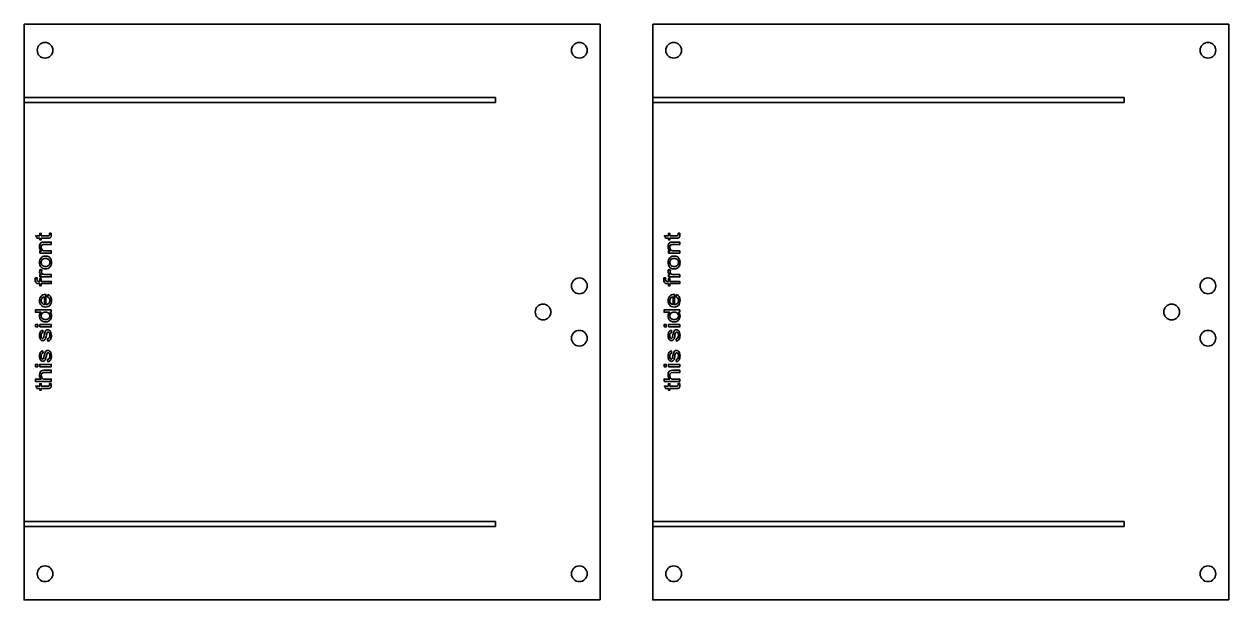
# Model space of a CAD drawing. Header units: millimetres. Extents: x -4 to 226, y -5 to 465.
# Drawn here: x -4 to 226, y 355.1 to 465.1 of the extents above; entities that cross this region are included whole.
import ezdxf

# ---------------------------------------------------------------- set-up
doc = ezdxf.new("R2010")
doc.units = ezdxf.units.MM
doc.layers.add('1', color=7, linetype='Continuous', true_color=0xffffff)
doc.layers.add('151', color=7, linetype='Continuous', true_color=0xffffff)

msp = doc.modelspace()

# ---------------------------------------------------------------- linework, layer by layer
at = {"layer": '1', "color": 163, "linetype": 'Continuous', "lineweight": 35}
for p, q in [((-4.02, 465.06), (-4.02, 355.06)), ((105.98, 465.06), (-4.02, 465.06)), ((105.98, 355.06), (105.98, 465.06)), ((115.98, 465.06), (115.98, 355.06)), ((225.98, 465.06), (115.98, 465.06)), ((225.98, 355.06), (225.98, 465.06)), ((-4.02, 450.06), (-4.02, 451.06)), ((-4.02, 451.06), (85.98, 451.06)), ((85.98, 451.06), (85.98, 450.06)), ((115.98, 450.06), (115.98, 451.06)), ((115.98, 451.06), (205.98, 451.06)), ((205.98, 451.06), (205.98, 450.06)), ((85.98, 450.06), (-4.02, 450.06)), ((205.98, 450.06), (115.98, 450.06)), ((-4.02, 369.06), (-4.02, 370.06)), ((-4.02, 370.06), (85.98, 370.06)), ((85.98, 369.06), (-4.02, 369.06)), ((85.98, 370.06), (85.98, 369.06)), ((115.98, 369.06), (115.98, 370.06)), ((115.98, 370.06), (205.98, 370.06)), ((205.98, 369.06), (115.98, 369.06)), ((205.98, 370.06), (205.98, 369.06)), ((-4.02, 355.06), (105.98, 355.06)), ((115.98, 355.06), (225.98, 355.06))]:
    msp.add_line(p, q, dxfattribs=at)
for centre in [(-0.02, 460.06), (101.98, 460.06), (119.98, 460.06), (221.98, 460.06), (101.98, 415.06), (221.98, 415.06), (95.05, 410.06), (215.05, 410.06), (101.98, 405.06), (221.98, 405.06), (-0.02, 360.06), (101.98, 360.06), (119.98, 360.06), (221.98, 360.06)]:
    msp.add_circle(centre, 1.5, dxfattribs=at)
for points, knots in [([(1.15, 425.14), (1.04, 425.12), (0.93, 425.1), (0.82, 425.07), (0.83, 424.99), (0.84, 424.93), (0.84, 424.81), (0.83, 424.76), (0.81, 424.73), (0.79, 424.69), (0.77, 424.67), (0.74, 424.65), (0.71, 424.64), (0.64, 424.63), (0.11, 424.63), (-0.31, 424.63), (-0.73, 424.63), (-0.73, 424.78), (-0.73, 424.93), (-0.73, 425.07), (-0.83, 425.07), (-0.92, 425.07), (-1.02, 425.07), (-1.02, 424.93), (-1.02, 424.78), (-1.02, 424.63), (-1.27, 424.63), (-1.53, 424.63), (-1.78, 424.63), (-1.7, 424.48), (-1.63, 424.33), (-1.56, 424.18), (-1.38, 424.18), (-1.2, 424.18), (-1.02, 424.18), (-1.02, 424.08), (-1.02, 423.97), (-1.02, 423.86), (-0.92, 423.86), (-0.83, 423.86), (-0.73, 423.86), (-0.73, 423.97), (-0.73, 424.08), (-0.73, 424.18), (-0.32, 424.18), (0.1, 424.18), (0.74, 424.18), (0.88, 424.2), (1.02, 424.27), (1.08, 424.34), (1.16, 424.52), (1.18, 424.64), (1.18, 424.9), (1.17, 425.01), (1.15, 425.14)], [0, 0, 0, 0, 0.03632, 0.03632, 0.03632, 0.057771, 0.057771, 0.086505, 0.086505, 0.086505, 0.100021, 0.100021, 0.100021, 0.12599, 0.12599, 0.230626, 0.230626, 0.230626, 0.276172, 0.276172, 0.276172, 0.305342, 0.305342, 0.305342, 0.350887, 0.350887, 0.350887, 0.428165, 0.428165, 0.428165, 0.47854, 0.47854, 0.47854, 0.533325, 0.533325, 0.533325, 0.566553, 0.566553, 0.566553, 0.595722, 0.595722, 0.595722, 0.628949, 0.628949, 0.628949, 0.756171, 0.756171, 0.823648, 0.823648, 0.891018, 0.891018, 0.958502, 0.958502, 1, 1, 1, 1]), ([(-1.02, 421.29), (-0.29, 421.29), (0.43, 421.29), (1.15, 421.29), (1.15, 421.43), (1.15, 421.58), (1.15, 421.73), (0.76, 421.73), (0.36, 421.73), (-0.31, 421.73), (-0.5, 421.8), (-0.7, 422.07), (-0.75, 422.24), (-0.75, 422.55), (-0.73, 422.65), (-0.64, 422.83), (-0.58, 422.89), (-0.43, 422.96), (-0.32, 422.97), (0.27, 422.97), (0.71, 422.97), (1.15, 422.97), (1.15, 423.12), (1.15, 423.27), (1.15, 423.42), (0.71, 423.42), (0.26, 423.42), (-0.35, 423.42), (-0.47, 423.41), (-0.54, 423.4), (-0.65, 423.37), (-0.74, 423.32), (-0.89, 423.19), (-0.95, 423.09), (-1.04, 422.83), (-1.07, 422.68), (-1.07, 422.16), (-0.95, 421.88), (-0.71, 421.69), (-0.81, 421.69), (-0.92, 421.69), (-1.02, 421.69), (-1.02, 421.55), (-1.02, 421.42), (-1.02, 421.29)], [0, 0, 0, 0, 0.153472, 0.153472, 0.153472, 0.184913, 0.184913, 0.184913, 0.268721, 0.268721, 0.327736, 0.327736, 0.386804, 0.386804, 0.423775, 0.423775, 0.460967, 0.460967, 0.498228, 0.498228, 0.607659, 0.607659, 0.607659, 0.645233, 0.645233, 0.645233, 0.758018, 0.758018, 0.801151, 0.801151, 0.801151, 0.827581, 0.827581, 0.854011, 0.854011, 0.880441, 0.880441, 0.941363, 0.941363, 0.941363, 0.966887, 0.966887, 0.966887, 1, 1, 1, 1]), ([(121.15, 425.14), (121.04, 425.12), (120.93, 425.1), (120.82, 425.07), (120.83, 424.99), (120.84, 424.93), (120.84, 424.81), (120.83, 424.76), (120.81, 424.73), (120.79, 424.69), (120.77, 424.67), (120.74, 424.65), (120.71, 424.64), (120.64, 424.63), (120.11, 424.63), (119.69, 424.63), (119.27, 424.63), (119.27, 424.78), (119.27, 424.93), (119.27, 425.07), (119.17, 425.07), (119.08, 425.07), (118.98, 425.07), (118.98, 424.93), (118.98, 424.78), (118.98, 424.63), (118.73, 424.63), (118.47, 424.63), (118.22, 424.63), (118.3, 424.48), (118.37, 424.33), (118.44, 424.18), (118.62, 424.18), (118.8, 424.18), (118.98, 424.18), (118.98, 424.08), (118.98, 423.97), (118.98, 423.86), (119.08, 423.86), (119.17, 423.86), (119.27, 423.86), (119.27, 423.97), (119.27, 424.08), (119.27, 424.18), (119.68, 424.18), (120.1, 424.18), (120.74, 424.18), (120.88, 424.2), (121.02, 424.27), (121.08, 424.34), (121.16, 424.52), (121.18, 424.64), (121.18, 424.9), (121.17, 425.01), (121.15, 425.14)], [0, 0, 0, 0, 0.03632, 0.03632, 0.03632, 0.057771, 0.057771, 0.086505, 0.086505, 0.086505, 0.100021, 0.100021, 0.100021, 0.12599, 0.12599, 0.230626, 0.230626, 0.230626, 0.276172, 0.276172, 0.276172, 0.305342, 0.305342, 0.305342, 0.350887, 0.350887, 0.350887, 0.428165, 0.428165, 0.428165, 0.47854, 0.47854, 0.47854, 0.533325, 0.533325, 0.533325, 0.566553, 0.566553, 0.566553, 0.595722, 0.595722, 0.595722, 0.628949, 0.628949, 0.628949, 0.756171, 0.756171, 0.823648, 0.823648, 0.891018, 0.891018, 0.958502, 0.958502, 1, 1, 1, 1]), ([(118.98, 421.29), (119.71, 421.29), (120.43, 421.29), (121.15, 421.29), (121.15, 421.43), (121.15, 421.58), (121.15, 421.73), (120.76, 421.73), (120.36, 421.73), (119.69, 421.73), (119.5, 421.8), (119.3, 422.07), (119.25, 422.24), (119.25, 422.55), (119.27, 422.65), (119.36, 422.83), (119.42, 422.89), (119.57, 422.96), (119.68, 422.97), (120.27, 422.97), (120.71, 422.97), (121.15, 422.97), (121.15, 423.12), (121.15, 423.27), (121.15, 423.42), (120.71, 423.42), (120.26, 423.42), (119.65, 423.42), (119.53, 423.41), (119.46, 423.4), (119.35, 423.37), (119.26, 423.32), (119.11, 423.19), (119.05, 423.09), (118.96, 422.83), (118.93, 422.68), (118.93, 422.16), (119.05, 421.88), (119.29, 421.69), (119.19, 421.69), (119.08, 421.69), (118.98, 421.69), (118.98, 421.55), (118.98, 421.42), (118.98, 421.29)], [0, 0, 0, 0, 0.153472, 0.153472, 0.153472, 0.184913, 0.184913, 0.184913, 0.268721, 0.268721, 0.327736, 0.327736, 0.386804, 0.386804, 0.423775, 0.423775, 0.460967, 0.460967, 0.498228, 0.498228, 0.607659, 0.607659, 0.607659, 0.645233, 0.645233, 0.645233, 0.758018, 0.758018, 0.801151, 0.801151, 0.801151, 0.827581, 0.827581, 0.854011, 0.854011, 0.880441, 0.880441, 0.941363, 0.941363, 0.941363, 0.966887, 0.966887, 0.966887, 1, 1, 1, 1]), ([(-0.83, 418.71), (-0.63, 418.44), (-0.34, 418.3), (0.43, 418.3), (0.72, 418.42), (1.11, 418.87), (1.2, 419.17), (1.2, 419.76), (1.16, 419.97), (0.98, 420.36), (0.86, 420.51), (0.54, 420.71), (0.32, 420.76), (-0.31, 420.76), (-0.58, 420.65), (-0.97, 420.19), (-1.07, 419.9), (-1.07, 419.21), (-0.99, 418.93), (-0.83, 418.71)], [0, 0, 0, 0, 0.152528, 0.152528, 0.291533, 0.291533, 0.430655, 0.430655, 0.517321, 0.517321, 0.603922, 0.603922, 0.69041, 0.69041, 0.797185, 0.797185, 0.903872, 0.903872, 1, 1, 1, 1]), ([(0.69, 418.98), (0.55, 418.83), (0.35, 418.76), (-0.21, 418.76), (-0.42, 418.83), (-0.69, 419.13), (-0.76, 419.31), (-0.76, 419.75), (-0.69, 419.94), (-0.42, 420.23), (-0.21, 420.31), (0.34, 420.31), (0.55, 420.23), (0.83, 419.94), (0.9, 419.76), (0.9, 419.31), (0.83, 419.13), (0.69, 418.98)], [0, 0, 0, 0, 0.123025, 0.123025, 0.24605, 0.24605, 0.369282, 0.369282, 0.490717, 0.490717, 0.612355, 0.612355, 0.741464, 0.741464, 0.870191, 0.870191, 1, 1, 1, 1]), ([(119.17, 418.71), (119.37, 418.44), (119.66, 418.3), (120.43, 418.3), (120.72, 418.42), (121.11, 418.87), (121.2, 419.17), (121.2, 419.76), (121.16, 419.97), (120.98, 420.36), (120.86, 420.51), (120.54, 420.71), (120.32, 420.76), (119.69, 420.76), (119.42, 420.65), (119.03, 420.19), (118.93, 419.9), (118.93, 419.21), (119.01, 418.93), (119.17, 418.71)], [0, 0, 0, 0, 0.152528, 0.152528, 0.291533, 0.291533, 0.430655, 0.430655, 0.517321, 0.517321, 0.603922, 0.603922, 0.69041, 0.69041, 0.797185, 0.797185, 0.903872, 0.903872, 1, 1, 1, 1]), ([(120.69, 418.98), (120.55, 418.83), (120.35, 418.76), (119.79, 418.76), (119.58, 418.83), (119.31, 419.13), (119.24, 419.31), (119.24, 419.75), (119.31, 419.94), (119.58, 420.23), (119.79, 420.31), (120.34, 420.31), (120.55, 420.23), (120.83, 419.94), (120.9, 419.76), (120.9, 419.31), (120.83, 419.13), (120.69, 418.98)], [0, 0, 0, 0, 0.123025, 0.123025, 0.24605, 0.24605, 0.369282, 0.369282, 0.490717, 0.490717, 0.612355, 0.612355, 0.741464, 0.741464, 0.870191, 0.870191, 1, 1, 1, 1]), ([(-0.73, 415.48), (-0.1, 415.48), (0.53, 415.48), (1.15, 415.48), (1.15, 415.63), (1.15, 415.78), (1.15, 415.92), (0.53, 415.92), (-0.1, 415.92), (-0.73, 415.92), (-0.73, 416.09), (-0.73, 416.26), (-0.73, 416.44), (-0.83, 416.44), (-0.92, 416.44), (-1.02, 416.44), (-1.02, 416.26), (-1.02, 416.09), (-1.02, 415.92), (-1.09, 415.92), (-1.15, 415.92), (-1.35, 415.92), (-1.44, 415.95), (-1.54, 416.06), (-1.56, 416.16), (-1.56, 416.38), (-1.55, 416.46), (-1.54, 416.56), (-1.65, 416.58), (-1.75, 416.6), (-1.86, 416.62), (-1.88, 416.47), (-1.9, 416.33), (-1.9, 416.01), (-1.87, 415.86), (-1.75, 415.65), (-1.67, 415.57), (-1.5, 415.5), (-1.4, 415.48), (-1.17, 415.48), (-1.1, 415.48), (-1.02, 415.48), (-1.02, 415.35), (-1.02, 415.22), (-1.02, 415.09), (-0.92, 415.09), (-0.83, 415.09), (-0.73, 415.09), (-0.73, 415.22), (-0.73, 415.35), (-0.73, 415.48)], [0, 0, 0, 0, 0.174879, 0.174879, 0.174879, 0.215932, 0.215932, 0.215932, 0.390811, 0.390811, 0.390811, 0.43827, 0.43827, 0.43827, 0.464838, 0.464838, 0.464838, 0.512297, 0.512297, 0.512297, 0.530898, 0.530898, 0.567282, 0.567282, 0.603965, 0.603965, 0.626404, 0.626404, 0.626404, 0.657625, 0.657625, 0.657625, 0.697373, 0.697373, 0.758829, 0.758829, 0.820285, 0.820285, 0.865905, 0.865905, 0.890036, 0.890036, 0.890036, 0.930334, 0.930334, 0.930334, 0.959703, 0.959703, 0.959703, 1, 1, 1, 1]), ([(-1.02, 416.78), (-0.29, 416.78), (0.43, 416.78), (1.15, 416.78), (1.15, 416.92), (1.15, 417.07), (1.15, 417.22), (0.77, 417.22), (0.4, 417.22), (-0.14, 417.22), (-0.28, 417.25), (-0.41, 417.3), (-0.5, 417.33), (-0.57, 417.38), (-0.66, 417.54), (-0.69, 417.63), (-0.69, 417.83), (-0.66, 417.94), (-0.61, 418.05), (-0.72, 418.1), (-0.84, 418.15), (-0.95, 418.2), (-1.03, 418.05), (-1.07, 417.9), (-1.07, 417.64), (-1.04, 417.55), (-0.95, 417.37), (-0.84, 417.28), (-0.69, 417.18), (-0.8, 417.18), (-0.91, 417.18), (-1.02, 417.18), (-1.02, 417.04), (-1.02, 416.91), (-1.02, 416.78)], [0, 0, 0, 0, 0.298281, 0.298281, 0.298281, 0.359388, 0.359388, 0.359388, 0.515532, 0.515532, 0.579675, 0.579675, 0.579675, 0.61644, 0.61644, 0.653123, 0.653123, 0.694173, 0.694173, 0.694173, 0.74543, 0.74543, 0.74543, 0.810716, 0.810716, 0.855852, 0.855852, 0.900989, 0.900989, 0.900989, 0.945675, 0.945675, 0.945675, 1, 1, 1, 1]), ([(119.27, 415.48), (119.9, 415.48), (120.53, 415.48), (121.15, 415.48), (121.15, 415.63), (121.15, 415.78), (121.15, 415.92), (120.53, 415.92), (119.9, 415.92), (119.27, 415.92), (119.27, 416.09), (119.27, 416.26), (119.27, 416.44), (119.17, 416.44), (119.08, 416.44), (118.98, 416.44), (118.98, 416.26), (118.98, 416.09), (118.98, 415.92), (118.91, 415.92), (118.85, 415.92), (118.65, 415.92), (118.56, 415.95), (118.46, 416.06), (118.44, 416.16), (118.44, 416.38), (118.45, 416.46), (118.46, 416.56), (118.35, 416.58), (118.25, 416.6), (118.14, 416.62), (118.12, 416.47), (118.1, 416.33), (118.1, 416.01), (118.13, 415.86), (118.25, 415.65), (118.33, 415.57), (118.5, 415.5), (118.6, 415.48), (118.83, 415.48), (118.9, 415.48), (118.98, 415.48), (118.98, 415.35), (118.98, 415.22), (118.98, 415.09), (119.08, 415.09), (119.17, 415.09), (119.27, 415.09), (119.27, 415.22), (119.27, 415.35), (119.27, 415.48)], [0, 0, 0, 0, 0.174879, 0.174879, 0.174879, 0.215932, 0.215932, 0.215932, 0.390811, 0.390811, 0.390811, 0.43827, 0.43827, 0.43827, 0.464838, 0.464838, 0.464838, 0.512297, 0.512297, 0.512297, 0.530898, 0.530898, 0.567282, 0.567282, 0.603965, 0.603965, 0.626404, 0.626404, 0.626404, 0.657625, 0.657625, 0.657625, 0.697373, 0.697373, 0.758829, 0.758829, 0.820285, 0.820285, 0.865905, 0.865905, 0.890036, 0.890036, 0.890036, 0.930334, 0.930334, 0.930334, 0.959703, 0.959703, 0.959703, 1, 1, 1, 1]), ([(118.98, 416.78), (119.71, 416.78), (120.43, 416.78), (121.15, 416.78), (121.15, 416.92), (121.15, 417.07), (121.15, 417.22), (120.77, 417.22), (120.4, 417.22), (119.86, 417.22), (119.72, 417.25), (119.59, 417.3), (119.5, 417.33), (119.43, 417.38), (119.34, 417.54), (119.31, 417.63), (119.31, 417.83), (119.34, 417.94), (119.39, 418.05), (119.28, 418.1), (119.16, 418.15), (119.05, 418.2), (118.97, 418.05), (118.93, 417.9), (118.93, 417.64), (118.96, 417.55), (119.05, 417.37), (119.16, 417.28), (119.31, 417.18), (119.2, 417.18), (119.09, 417.18), (118.98, 417.18), (118.98, 417.04), (118.98, 416.91), (118.98, 416.78)], [0, 0, 0, 0, 0.298281, 0.298281, 0.298281, 0.359388, 0.359388, 0.359388, 0.515532, 0.515532, 0.579675, 0.579675, 0.579675, 0.61644, 0.61644, 0.653123, 0.653123, 0.694173, 0.694173, 0.694173, 0.74543, 0.74543, 0.74543, 0.810716, 0.810716, 0.855852, 0.855852, 0.900989, 0.900989, 0.900989, 0.945675, 0.945675, 0.945675, 1, 1, 1, 1]), ([(0.5, 413.41), (0.49, 413.25), (0.47, 413.1), (0.45, 412.95), (0.61, 412.88), (0.72, 412.79), (0.86, 412.56), (0.9, 412.42), (0.9, 412.04), (0.84, 411.85), (0.58, 411.56), (0.4, 411.48), (0.16, 411.46), (0.16, 412.11), (0.16, 412.77), (0.16, 413.42), (0.12, 413.42), (0.09, 413.42), (-0.3, 413.42), (-0.57, 413.31), (-0.97, 412.87), (-1.07, 412.58), (-1.07, 411.86), (-0.97, 411.57), (-0.56, 411.11), (-0.28, 411), (0.44, 411), (0.71, 411.11), (1.11, 411.56), (1.2, 411.87), (1.2, 412.56), (1.14, 412.81), (0.9, 413.2), (0.72, 413.33), (0.5, 413.41)], [0, 0, 0, 0, 0.027512, 0.027512, 0.027512, 0.053882, 0.053882, 0.080215, 0.080215, 0.115599, 0.115599, 0.150965, 0.150965, 0.150965, 0.266706, 0.266706, 0.266706, 0.272512, 0.272512, 0.367755, 0.367755, 0.462916, 0.462916, 0.56109, 0.56109, 0.659346, 0.659346, 0.754303, 0.754303, 0.84926, 0.84926, 0.92463, 0.92463, 1, 1, 1, 1]), ([(-0.14, 412.95), (-0.14, 412.46), (-0.14, 411.97), (-0.14, 411.49), (-0.33, 411.5), (-0.48, 411.58), (-0.71, 411.86), (-0.77, 412.03), (-0.77, 412.46), (-0.69, 412.64), (-0.55, 412.78), (-0.46, 412.88), (-0.32, 412.93), (-0.14, 412.95)], [0, 0, 0, 0, 0.413869, 0.413869, 0.413869, 0.561994, 0.561994, 0.710416, 0.710416, 0.87432, 0.87432, 0.87432, 1, 1, 1, 1]), ([(120.5, 413.41), (120.49, 413.25), (120.47, 413.1), (120.45, 412.95), (120.61, 412.88), (120.72, 412.79), (120.86, 412.56), (120.9, 412.42), (120.9, 412.04), (120.84, 411.85), (120.58, 411.56), (120.4, 411.48), (120.16, 411.46), (120.16, 412.11), (120.16, 412.77), (120.16, 413.42), (120.12, 413.42), (120.09, 413.42), (119.7, 413.42), (119.43, 413.31), (119.03, 412.87), (118.93, 412.58), (118.93, 411.86), (119.03, 411.57), (119.44, 411.11), (119.72, 411), (120.44, 411), (120.71, 411.11), (121.11, 411.56), (121.2, 411.87), (121.2, 412.56), (121.14, 412.81), (120.9, 413.2), (120.72, 413.33), (120.5, 413.41)], [0, 0, 0, 0, 0.027512, 0.027512, 0.027512, 0.053882, 0.053882, 0.080215, 0.080215, 0.115599, 0.115599, 0.150965, 0.150965, 0.150965, 0.266706, 0.266706, 0.266706, 0.272512, 0.272512, 0.367755, 0.367755, 0.462916, 0.462916, 0.56109, 0.56109, 0.659346, 0.659346, 0.754303, 0.754303, 0.84926, 0.84926, 0.92463, 0.92463, 1, 1, 1, 1]), ([(119.86, 412.95), (119.86, 412.46), (119.86, 411.97), (119.86, 411.49), (119.67, 411.5), (119.52, 411.58), (119.29, 411.86), (119.23, 412.03), (119.23, 412.46), (119.31, 412.64), (119.45, 412.78), (119.54, 412.88), (119.68, 412.93), (119.86, 412.95)], [0, 0, 0, 0, 0.413869, 0.413869, 0.413869, 0.561994, 0.561994, 0.710416, 0.710416, 0.87432, 0.87432, 0.87432, 1, 1, 1, 1]), ([(0.88, 410.04), (0.97, 410.04), (1.06, 410.04), (1.15, 410.04), (1.15, 410.17), (1.15, 410.31), (1.15, 410.45), (0.15, 410.45), (-0.85, 410.45), (-1.85, 410.45), (-1.85, 410.3), (-1.85, 410.15), (-1.85, 410.01), (-1.49, 410.01), (-1.13, 410.01), (-0.77, 410.01), (-0.86, 409.93), (-0.93, 409.83), (-1.04, 409.58), (-1.07, 409.44), (-1.07, 409.07), (-1.02, 408.87), (-0.83, 408.52), (-0.7, 408.39), (-0.34, 408.21), (-0.15, 408.17), (0.29, 408.17), (0.49, 408.22), (0.83, 408.41), (0.96, 408.55), (1.16, 408.9), (1.2, 409.09), (1.2, 409.62), (1.1, 409.87), (0.88, 410.04)], [0, 0, 0, 0, 0.0278, 0.0278, 0.0278, 0.069672, 0.069672, 0.069672, 0.373681, 0.373681, 0.373681, 0.418561, 0.418561, 0.418561, 0.52766, 0.52766, 0.52766, 0.565577, 0.565577, 0.603494, 0.603494, 0.65531, 0.65531, 0.707127, 0.707127, 0.758798, 0.758798, 0.811842, 0.811842, 0.864886, 0.864886, 0.918038, 0.918038, 1, 1, 1, 1]), ([(0.69, 408.84), (0.56, 408.7), (0.35, 408.63), (-0.22, 408.63), (-0.43, 408.7), (-0.7, 408.96), (-0.76, 409.13), (-0.76, 409.53), (-0.69, 409.7), (-0.42, 409.97), (-0.2, 410.04), (0.37, 410.04), (0.57, 409.98), (0.83, 409.7), (0.9, 409.54), (0.9, 409.15), (0.83, 408.98), (0.69, 408.84)], [0, 0, 0, 0, 0.124289, 0.124289, 0.252686, 0.252686, 0.381121, 0.381121, 0.512564, 0.512564, 0.643606, 0.643606, 0.762642, 0.762642, 0.881889, 0.881889, 1, 1, 1, 1]), ([(120.88, 410.04), (120.97, 410.04), (121.06, 410.04), (121.15, 410.04), (121.15, 410.17), (121.15, 410.31), (121.15, 410.45), (120.15, 410.45), (119.15, 410.45), (118.15, 410.45), (118.15, 410.3), (118.15, 410.15), (118.15, 410.01), (118.51, 410.01), (118.87, 410.01), (119.23, 410.01), (119.14, 409.93), (119.07, 409.83), (118.96, 409.58), (118.93, 409.44), (118.93, 409.07), (118.98, 408.87), (119.17, 408.52), (119.3, 408.39), (119.66, 408.21), (119.85, 408.17), (120.29, 408.17), (120.49, 408.22), (120.83, 408.41), (120.96, 408.55), (121.16, 408.9), (121.2, 409.09), (121.2, 409.62), (121.1, 409.87), (120.88, 410.04)], [0, 0, 0, 0, 0.0278, 0.0278, 0.0278, 0.069672, 0.069672, 0.069672, 0.373681, 0.373681, 0.373681, 0.418561, 0.418561, 0.418561, 0.52766, 0.52766, 0.52766, 0.565577, 0.565577, 0.603494, 0.603494, 0.65531, 0.65531, 0.707127, 0.707127, 0.758798, 0.758798, 0.811842, 0.811842, 0.864886, 0.864886, 0.918038, 0.918038, 1, 1, 1, 1]), ([(120.69, 408.84), (120.56, 408.7), (120.35, 408.63), (119.78, 408.63), (119.57, 408.7), (119.3, 408.96), (119.24, 409.13), (119.24, 409.53), (119.31, 409.7), (119.58, 409.97), (119.8, 410.04), (120.37, 410.04), (120.57, 409.98), (120.83, 409.7), (120.9, 409.54), (120.9, 409.15), (120.83, 408.98), (120.69, 408.84)], [0, 0, 0, 0, 0.124289, 0.124289, 0.252686, 0.252686, 0.381121, 0.381121, 0.512564, 0.512564, 0.643606, 0.643606, 0.762642, 0.762642, 0.881889, 0.881889, 1, 1, 1, 1]), ([(-1.85, 407.21), (-1.7, 407.21), (-1.56, 407.21), (-1.42, 407.21), (-1.42, 407.36), (-1.42, 407.51), (-1.42, 407.65), (-1.56, 407.65), (-1.7, 407.65), (-1.85, 407.65), (-1.85, 407.51), (-1.85, 407.36), (-1.85, 407.21)], [0, 0, 0, 0, 0.24378, 0.24378, 0.24378, 0.5, 0.5, 0.5, 0.74378, 0.74378, 0.74378, 1, 1, 1, 1]), ([(-1.02, 407.21), (-0.29, 407.21), (0.43, 407.21), (1.15, 407.21), (1.15, 407.36), (1.15, 407.51), (1.15, 407.65), (0.43, 407.65), (-0.29, 407.65), (-1.02, 407.65), (-1.02, 407.51), (-1.02, 407.36), (-1.02, 407.21)], [0, 0, 0, 0, 0.414985, 0.414985, 0.414985, 0.5, 0.5, 0.5, 0.914985, 0.914985, 0.914985, 1, 1, 1, 1]), ([(118.15, 407.21), (118.3, 407.21), (118.44, 407.21), (118.58, 407.21), (118.58, 407.36), (118.58, 407.51), (118.58, 407.65), (118.44, 407.65), (118.3, 407.65), (118.15, 407.65), (118.15, 407.51), (118.15, 407.36), (118.15, 407.21)], [0, 0, 0, 0, 0.24378, 0.24378, 0.24378, 0.5, 0.5, 0.5, 0.74378, 0.74378, 0.74378, 1, 1, 1, 1]), ([(118.98, 407.21), (119.71, 407.21), (120.43, 407.21), (121.15, 407.21), (121.15, 407.36), (121.15, 407.51), (121.15, 407.65), (120.43, 407.65), (119.71, 407.65), (118.98, 407.65), (118.98, 407.51), (118.98, 407.36), (118.98, 407.21)], [0, 0, 0, 0, 0.414985, 0.414985, 0.414985, 0.5, 0.5, 0.5, 0.914985, 0.914985, 0.914985, 1, 1, 1, 1]), ([(0.45, 404.94), (0.47, 404.79), (0.49, 404.64), (0.51, 404.5), (0.74, 404.55), (0.91, 404.66), (1.14, 405.02), (1.2, 405.28), (1.2, 405.82), (1.17, 406.01), (1.05, 406.34), (0.97, 406.46), (0.75, 406.63), (0.64, 406.68), (0.39, 406.68), (0.29, 406.64), (0.12, 406.5), (0.05, 406.4), (-0.04, 406.15), (-0.09, 405.93), (-0.21, 405.4), (-0.24, 405.27), (-0.26, 405.22), (-0.28, 405.15), (-0.32, 405.09), (-0.39, 405.02), (-0.44, 405), (-0.56, 405), (-0.63, 405.04), (-0.74, 405.22), (-0.77, 405.36), (-0.77, 405.74), (-0.73, 405.88), (-0.61, 406.07), (-0.52, 406.12), (-0.41, 406.14), (-0.43, 406.29), (-0.44, 406.43), (-0.46, 406.58), (-0.6, 406.55), (-0.71, 406.5), (-0.88, 406.35), (-0.95, 406.24), (-1.04, 405.92), (-1.07, 405.74), (-1.07, 405.4), (-1.05, 405.27), (-0.99, 405.03), (-0.96, 404.94), (-0.92, 404.87), (-0.86, 404.78), (-0.79, 404.7), (-0.63, 404.6), (-0.54, 404.57), (-0.34, 404.57), (-0.24, 404.6), (-0.06, 404.73), (0.01, 404.83), (0.11, 405.08), (0.16, 405.31), (0.28, 405.88), (0.33, 406.03), (0.36, 406.09), (0.41, 406.18), (0.47, 406.22), (0.65, 406.22), (0.73, 406.17), (0.87, 405.97), (0.9, 405.82), (0.9, 405.41), (0.86, 405.26), (0.71, 405.03), (0.59, 404.96), (0.45, 404.94)], [0, 0, 0, 0, 0.044998, 0.044998, 0.044998, 0.110028, 0.110028, 0.175121, 0.175121, 0.214478, 0.214478, 0.253835, 0.253835, 0.293274, 0.293274, 0.333576, 0.333576, 0.373985, 0.373985, 0.414568, 0.414568, 0.442584, 0.442584, 0.442584, 0.459926, 0.459926, 0.476896, 0.476896, 0.503719, 0.503719, 0.530442, 0.530442, 0.553044, 0.553044, 0.575681, 0.575681, 0.575681, 0.612471, 0.612471, 0.612471, 0.643882, 0.643882, 0.675292, 0.675292, 0.706703, 0.706703, 0.727526, 0.727526, 0.748334, 0.748334, 0.748334, 0.772679, 0.772679, 0.796963, 0.796963, 0.823655, 0.823655, 0.85028, 0.85028, 0.876877, 0.876877, 0.896635, 0.896635, 0.896635, 0.915632, 0.915632, 0.936819, 0.936819, 0.957976, 0.957976, 0.978942, 0.978942, 1, 1, 1, 1]), ([(120.45, 404.94), (120.47, 404.79), (120.49, 404.64), (120.51, 404.5), (120.74, 404.55), (120.91, 404.66), (121.14, 405.02), (121.2, 405.28), (121.2, 405.82), (121.17, 406.01), (121.05, 406.34), (120.97, 406.46), (120.75, 406.63), (120.64, 406.68), (120.39, 406.68), (120.29, 406.64), (120.12, 406.5), (120.05, 406.4), (119.96, 406.15), (119.91, 405.93), (119.79, 405.4), (119.76, 405.27), (119.74, 405.22), (119.72, 405.15), (119.68, 405.09), (119.61, 405.02), (119.56, 405), (119.44, 405), (119.37, 405.04), (119.26, 405.22), (119.23, 405.36), (119.23, 405.74), (119.27, 405.88), (119.39, 406.07), (119.48, 406.12), (119.59, 406.14), (119.57, 406.29), (119.56, 406.43), (119.54, 406.58), (119.4, 406.55), (119.29, 406.5), (119.12, 406.35), (119.05, 406.24), (118.96, 405.92), (118.93, 405.74), (118.93, 405.4), (118.95, 405.27), (119.01, 405.03), (119.04, 404.94), (119.08, 404.87), (119.14, 404.78), (119.21, 404.7), (119.37, 404.6), (119.46, 404.57), (119.66, 404.57), (119.76, 404.6), (119.94, 404.73), (120.01, 404.83), (120.11, 405.08), (120.16, 405.31), (120.28, 405.88), (120.33, 406.03), (120.36, 406.09), (120.41, 406.18), (120.47, 406.22), (120.65, 406.22), (120.73, 406.17), (120.87, 405.97), (120.9, 405.82), (120.9, 405.41), (120.86, 405.26), (120.71, 405.03), (120.59, 404.96), (120.45, 404.94)], [0, 0, 0, 0, 0.044998, 0.044998, 0.044998, 0.110028, 0.110028, 0.175121, 0.175121, 0.214478, 0.214478, 0.253835, 0.253835, 0.293274, 0.293274, 0.333576, 0.333576, 0.373985, 0.373985, 0.414568, 0.414568, 0.442584, 0.442584, 0.442584, 0.459926, 0.459926, 0.476896, 0.476896, 0.503719, 0.503719, 0.530442, 0.530442, 0.553044, 0.553044, 0.575681, 0.575681, 0.575681, 0.612471, 0.612471, 0.612471, 0.643882, 0.643882, 0.675292, 0.675292, 0.706703, 0.706703, 0.727526, 0.727526, 0.748334, 0.748334, 0.748334, 0.772679, 0.772679, 0.796963, 0.796963, 0.823655, 0.823655, 0.85028, 0.85028, 0.876877, 0.876877, 0.896635, 0.896635, 0.896635, 0.915632, 0.915632, 0.936819, 0.936819, 0.957976, 0.957976, 0.978942, 0.978942, 1, 1, 1, 1]), ([(0.45, 401), (0.47, 400.85), (0.49, 400.7), (0.51, 400.55), (0.74, 400.6), (0.91, 400.72), (1.14, 401.08), (1.2, 401.34), (1.2, 401.88), (1.17, 402.07), (1.05, 402.4), (0.97, 402.52), (0.75, 402.69), (0.64, 402.74), (0.39, 402.74), (0.29, 402.7), (0.12, 402.56), (0.05, 402.46), (-0.04, 402.21), (-0.09, 401.99), (-0.21, 401.46), (-0.24, 401.33), (-0.26, 401.28), (-0.28, 401.21), (-0.32, 401.15), (-0.39, 401.08), (-0.44, 401.06), (-0.56, 401.06), (-0.63, 401.1), (-0.74, 401.28), (-0.77, 401.42), (-0.77, 401.8), (-0.73, 401.94), (-0.61, 402.12), (-0.52, 402.18), (-0.41, 402.2), (-0.43, 402.35), (-0.44, 402.49), (-0.46, 402.64), (-0.6, 402.61), (-0.71, 402.56), (-0.88, 402.41), (-0.95, 402.29), (-1.04, 401.98), (-1.07, 401.8), (-1.07, 401.46), (-1.05, 401.33), (-0.99, 401.09), (-0.96, 401), (-0.92, 400.93), (-0.86, 400.84), (-0.79, 400.76), (-0.63, 400.66), (-0.54, 400.63), (-0.34, 400.63), (-0.24, 400.66), (-0.06, 400.79), (0.01, 400.89), (0.11, 401.14), (0.16, 401.37), (0.28, 401.94), (0.33, 402.09), (0.36, 402.15), (0.41, 402.24), (0.47, 402.28), (0.65, 402.28), (0.73, 402.23), (0.87, 402.03), (0.9, 401.88), (0.9, 401.47), (0.86, 401.31), (0.71, 401.09), (0.59, 401.02), (0.45, 401)], [0, 0, 0, 0, 0.044998, 0.044998, 0.044998, 0.110028, 0.110028, 0.175121, 0.175121, 0.214478, 0.214478, 0.253835, 0.253835, 0.293274, 0.293274, 0.333576, 0.333576, 0.373985, 0.373985, 0.414568, 0.414568, 0.442584, 0.442584, 0.442584, 0.459926, 0.459926, 0.476896, 0.476896, 0.503719, 0.503719, 0.530442, 0.530442, 0.553044, 0.553044, 0.575681, 0.575681, 0.575681, 0.612471, 0.612471, 0.612471, 0.643882, 0.643882, 0.675292, 0.675292, 0.706703, 0.706703, 0.727526, 0.727526, 0.748334, 0.748334, 0.748334, 0.772679, 0.772679, 0.796963, 0.796963, 0.823655, 0.823655, 0.85028, 0.85028, 0.876877, 0.876877, 0.896635, 0.896635, 0.896635, 0.915632, 0.915632, 0.936819, 0.936819, 0.957976, 0.957976, 0.978942, 0.978942, 1, 1, 1, 1]), ([(120.45, 401), (120.47, 400.85), (120.49, 400.7), (120.51, 400.55), (120.74, 400.6), (120.91, 400.72), (121.14, 401.08), (121.2, 401.34), (121.2, 401.88), (121.17, 402.07), (121.05, 402.4), (120.97, 402.52), (120.75, 402.69), (120.64, 402.74), (120.39, 402.74), (120.29, 402.7), (120.12, 402.56), (120.05, 402.46), (119.96, 402.21), (119.91, 401.99), (119.79, 401.46), (119.76, 401.33), (119.74, 401.28), (119.72, 401.21), (119.68, 401.15), (119.61, 401.08), (119.56, 401.06), (119.44, 401.06), (119.37, 401.1), (119.26, 401.28), (119.23, 401.42), (119.23, 401.8), (119.27, 401.94), (119.39, 402.12), (119.48, 402.18), (119.59, 402.2), (119.57, 402.35), (119.56, 402.49), (119.54, 402.64), (119.4, 402.61), (119.29, 402.56), (119.12, 402.41), (119.05, 402.29), (118.96, 401.98), (118.93, 401.8), (118.93, 401.46), (118.95, 401.33), (119.01, 401.09), (119.04, 401), (119.08, 400.93), (119.14, 400.84), (119.21, 400.76), (119.37, 400.66), (119.46, 400.63), (119.66, 400.63), (119.76, 400.66), (119.94, 400.79), (120.01, 400.89), (120.11, 401.14), (120.16, 401.37), (120.28, 401.94), (120.33, 402.09), (120.36, 402.15), (120.41, 402.24), (120.47, 402.28), (120.65, 402.28), (120.73, 402.23), (120.87, 402.03), (120.9, 401.88), (120.9, 401.47), (120.86, 401.31), (120.71, 401.09), (120.59, 401.02), (120.45, 401)], [0, 0, 0, 0, 0.044998, 0.044998, 0.044998, 0.110028, 0.110028, 0.175121, 0.175121, 0.214478, 0.214478, 0.253835, 0.253835, 0.293274, 0.293274, 0.333576, 0.333576, 0.373985, 0.373985, 0.414568, 0.414568, 0.442584, 0.442584, 0.442584, 0.459926, 0.459926, 0.476896, 0.476896, 0.503719, 0.503719, 0.530442, 0.530442, 0.553044, 0.553044, 0.575681, 0.575681, 0.575681, 0.612471, 0.612471, 0.612471, 0.643882, 0.643882, 0.675292, 0.675292, 0.706703, 0.706703, 0.727526, 0.727526, 0.748334, 0.748334, 0.748334, 0.772679, 0.772679, 0.796963, 0.796963, 0.823655, 0.823655, 0.85028, 0.85028, 0.876877, 0.876877, 0.896635, 0.896635, 0.896635, 0.915632, 0.915632, 0.936819, 0.936819, 0.957976, 0.957976, 0.978942, 0.978942, 1, 1, 1, 1]), ([(-1.85, 399.61), (-1.7, 399.61), (-1.56, 399.61), (-1.42, 399.61), (-1.42, 399.76), (-1.42, 399.91), (-1.42, 400.06), (-1.56, 400.06), (-1.7, 400.06), (-1.85, 400.06), (-1.85, 399.91), (-1.85, 399.76), (-1.85, 399.61)], [0, 0, 0, 0, 0.24378, 0.24378, 0.24378, 0.5, 0.5, 0.5, 0.74378, 0.74378, 0.74378, 1, 1, 1, 1]), ([(-1.85, 396.79), (-0.85, 396.79), (0.15, 396.79), (1.15, 396.79), (1.15, 396.94), (1.15, 397.09), (1.15, 397.24), (0.76, 397.24), (0.36, 397.24), (-0.21, 397.24), (-0.34, 397.26), (-0.53, 397.36), (-0.61, 397.44), (-0.72, 397.67), (-0.75, 397.8), (-0.75, 398.11), (-0.71, 398.24), (-0.54, 398.44), (-0.41, 398.48), (0.24, 398.48), (0.7, 398.48), (1.15, 398.48), (1.15, 398.63), (1.15, 398.78), (1.15, 398.93), (0.7, 398.93), (0.24, 398.93), (-0.44, 398.93), (-0.6, 398.9), (-0.82, 398.78), (-0.91, 398.67), (-1.04, 398.39), (-1.07, 398.22), (-1.07, 397.71), (-0.97, 397.44), (-0.77, 397.24), (-1.13, 397.24), (-1.49, 397.24), (-1.85, 397.24), (-1.85, 397.09), (-1.85, 396.94), (-1.85, 396.79)], [0, 0, 0, 0, 0.181316, 0.181316, 0.181316, 0.208224, 0.208224, 0.208224, 0.280087, 0.280087, 0.310975, 0.310975, 0.341863, 0.341863, 0.372751, 0.372751, 0.413935, 0.413935, 0.455038, 0.455038, 0.557482, 0.557482, 0.557482, 0.588417, 0.588417, 0.588417, 0.684003, 0.684003, 0.728347, 0.728347, 0.772652, 0.772652, 0.816838, 0.816838, 0.888693, 0.888693, 0.888693, 0.967438, 0.967438, 0.967438, 1, 1, 1, 1]), ([(-1.02, 399.61), (-0.29, 399.61), (0.43, 399.61), (1.15, 399.61), (1.15, 399.76), (1.15, 399.91), (1.15, 400.06), (0.43, 400.06), (-0.29, 400.06), (-1.02, 400.06), (-1.02, 399.91), (-1.02, 399.76), (-1.02, 399.61)], [0, 0, 0, 0, 0.414985, 0.414985, 0.414985, 0.5, 0.5, 0.5, 0.914985, 0.914985, 0.914985, 1, 1, 1, 1]), ([(118.15, 399.61), (118.3, 399.61), (118.44, 399.61), (118.58, 399.61), (118.58, 399.76), (118.58, 399.91), (118.58, 400.06), (118.44, 400.06), (118.3, 400.06), (118.15, 400.06), (118.15, 399.91), (118.15, 399.76), (118.15, 399.61)], [0, 0, 0, 0, 0.24378, 0.24378, 0.24378, 0.5, 0.5, 0.5, 0.74378, 0.74378, 0.74378, 1, 1, 1, 1]), ([(118.15, 396.79), (119.15, 396.79), (120.15, 396.79), (121.15, 396.79), (121.15, 396.94), (121.15, 397.09), (121.15, 397.24), (120.76, 397.24), (120.36, 397.24), (119.79, 397.24), (119.66, 397.26), (119.47, 397.36), (119.39, 397.44), (119.28, 397.67), (119.25, 397.8), (119.25, 398.11), (119.29, 398.24), (119.46, 398.44), (119.59, 398.48), (120.24, 398.48), (120.7, 398.48), (121.15, 398.48), (121.15, 398.63), (121.15, 398.78), (121.15, 398.93), (120.7, 398.93), (120.24, 398.93), (119.56, 398.93), (119.4, 398.9), (119.18, 398.78), (119.09, 398.67), (118.96, 398.39), (118.93, 398.22), (118.93, 397.71), (119.03, 397.44), (119.23, 397.24), (118.87, 397.24), (118.51, 397.24), (118.15, 397.24), (118.15, 397.09), (118.15, 396.94), (118.15, 396.79)], [0, 0, 0, 0, 0.181316, 0.181316, 0.181316, 0.208224, 0.208224, 0.208224, 0.280087, 0.280087, 0.310975, 0.310975, 0.341863, 0.341863, 0.372751, 0.372751, 0.413935, 0.413935, 0.455038, 0.455038, 0.557482, 0.557482, 0.557482, 0.588417, 0.588417, 0.588417, 0.684003, 0.684003, 0.728347, 0.728347, 0.772652, 0.772652, 0.816838, 0.816838, 0.888693, 0.888693, 0.888693, 0.967438, 0.967438, 0.967438, 1, 1, 1, 1]), ([(118.98, 399.61), (119.71, 399.61), (120.43, 399.61), (121.15, 399.61), (121.15, 399.76), (121.15, 399.91), (121.15, 400.06), (120.43, 400.06), (119.71, 400.06), (118.98, 400.06), (118.98, 399.91), (118.98, 399.76), (118.98, 399.61)], [0, 0, 0, 0, 0.414985, 0.414985, 0.414985, 0.5, 0.5, 0.5, 0.914985, 0.914985, 0.914985, 1, 1, 1, 1]), ([(1.15, 396.42), (1.04, 396.4), (0.93, 396.38), (0.82, 396.35), (0.83, 396.27), (0.84, 396.21), (0.84, 396.09), (0.83, 396.04), (0.81, 396.01), (0.79, 395.97), (0.77, 395.95), (0.74, 395.93), (0.71, 395.92), (0.64, 395.91), (0.11, 395.91), (-0.31, 395.91), (-0.73, 395.91), (-0.73, 396.06), (-0.73, 396.21), (-0.73, 396.35), (-0.83, 396.35), (-0.92, 396.35), (-1.02, 396.35), (-1.02, 396.21), (-1.02, 396.06), (-1.02, 395.91), (-1.27, 395.91), (-1.53, 395.91), (-1.78, 395.91), (-1.7, 395.76), (-1.63, 395.61), (-1.56, 395.46), (-1.38, 395.46), (-1.2, 395.46), (-1.02, 395.46), (-1.02, 395.36), (-1.02, 395.25), (-1.02, 395.14), (-0.92, 395.14), (-0.83, 395.14), (-0.73, 395.14), (-0.73, 395.25), (-0.73, 395.36), (-0.73, 395.46), (-0.32, 395.46), (0.1, 395.46), (0.74, 395.46), (0.88, 395.48), (1.02, 395.55), (1.08, 395.62), (1.16, 395.8), (1.18, 395.92), (1.18, 396.18), (1.17, 396.29), (1.15, 396.42)], [0, 0, 0, 0, 0.03632, 0.03632, 0.03632, 0.057771, 0.057771, 0.086505, 0.086505, 0.086505, 0.100021, 0.100021, 0.100021, 0.12599, 0.12599, 0.230626, 0.230626, 0.230626, 0.276172, 0.276172, 0.276172, 0.305342, 0.305342, 0.305342, 0.350887, 0.350887, 0.350887, 0.428165, 0.428165, 0.428165, 0.47854, 0.47854, 0.47854, 0.533325, 0.533325, 0.533325, 0.566553, 0.566553, 0.566553, 0.595722, 0.595722, 0.595722, 0.628949, 0.628949, 0.628949, 0.756171, 0.756171, 0.823648, 0.823648, 0.891018, 0.891018, 0.958502, 0.958502, 1, 1, 1, 1]), ([(121.15, 396.42), (121.04, 396.4), (120.93, 396.38), (120.82, 396.35), (120.83, 396.27), (120.84, 396.21), (120.84, 396.09), (120.83, 396.04), (120.81, 396.01), (120.79, 395.97), (120.77, 395.95), (120.74, 395.93), (120.71, 395.92), (120.64, 395.91), (120.11, 395.91), (119.69, 395.91), (119.27, 395.91), (119.27, 396.06), (119.27, 396.21), (119.27, 396.35), (119.17, 396.35), (119.08, 396.35), (118.98, 396.35), (118.98, 396.21), (118.98, 396.06), (118.98, 395.91), (118.73, 395.91), (118.47, 395.91), (118.22, 395.91), (118.3, 395.76), (118.37, 395.61), (118.44, 395.46), (118.62, 395.46), (118.8, 395.46), (118.98, 395.46), (118.98, 395.36), (118.98, 395.25), (118.98, 395.14), (119.08, 395.14), (119.17, 395.14), (119.27, 395.14), (119.27, 395.25), (119.27, 395.36), (119.27, 395.46), (119.68, 395.46), (120.1, 395.46), (120.74, 395.46), (120.88, 395.48), (121.02, 395.55), (121.08, 395.62), (121.16, 395.8), (121.18, 395.92), (121.18, 396.18), (121.17, 396.29), (121.15, 396.42)], [0, 0, 0, 0, 0.03632, 0.03632, 0.03632, 0.057771, 0.057771, 0.086505, 0.086505, 0.086505, 0.100021, 0.100021, 0.100021, 0.12599, 0.12599, 0.230626, 0.230626, 0.230626, 0.276172, 0.276172, 0.276172, 0.305342, 0.305342, 0.305342, 0.350887, 0.350887, 0.350887, 0.428165, 0.428165, 0.428165, 0.47854, 0.47854, 0.47854, 0.533325, 0.533325, 0.533325, 0.566553, 0.566553, 0.566553, 0.595722, 0.595722, 0.595722, 0.628949, 0.628949, 0.628949, 0.756171, 0.756171, 0.823648, 0.823648, 0.891018, 0.891018, 0.958502, 0.958502, 1, 1, 1, 1])]:
    msp.add_open_spline(points, degree=3, knots=knots, dxfattribs=at)
at = {"layer": '151', "color": 43, "linetype": 'Continuous', "lineweight": 18}
for p in [(-4.02, 355.06), (115.98, 355.06)]:
    msp.add_point(p, dxfattribs=at)

doc.saveas('drawing.dxf')
